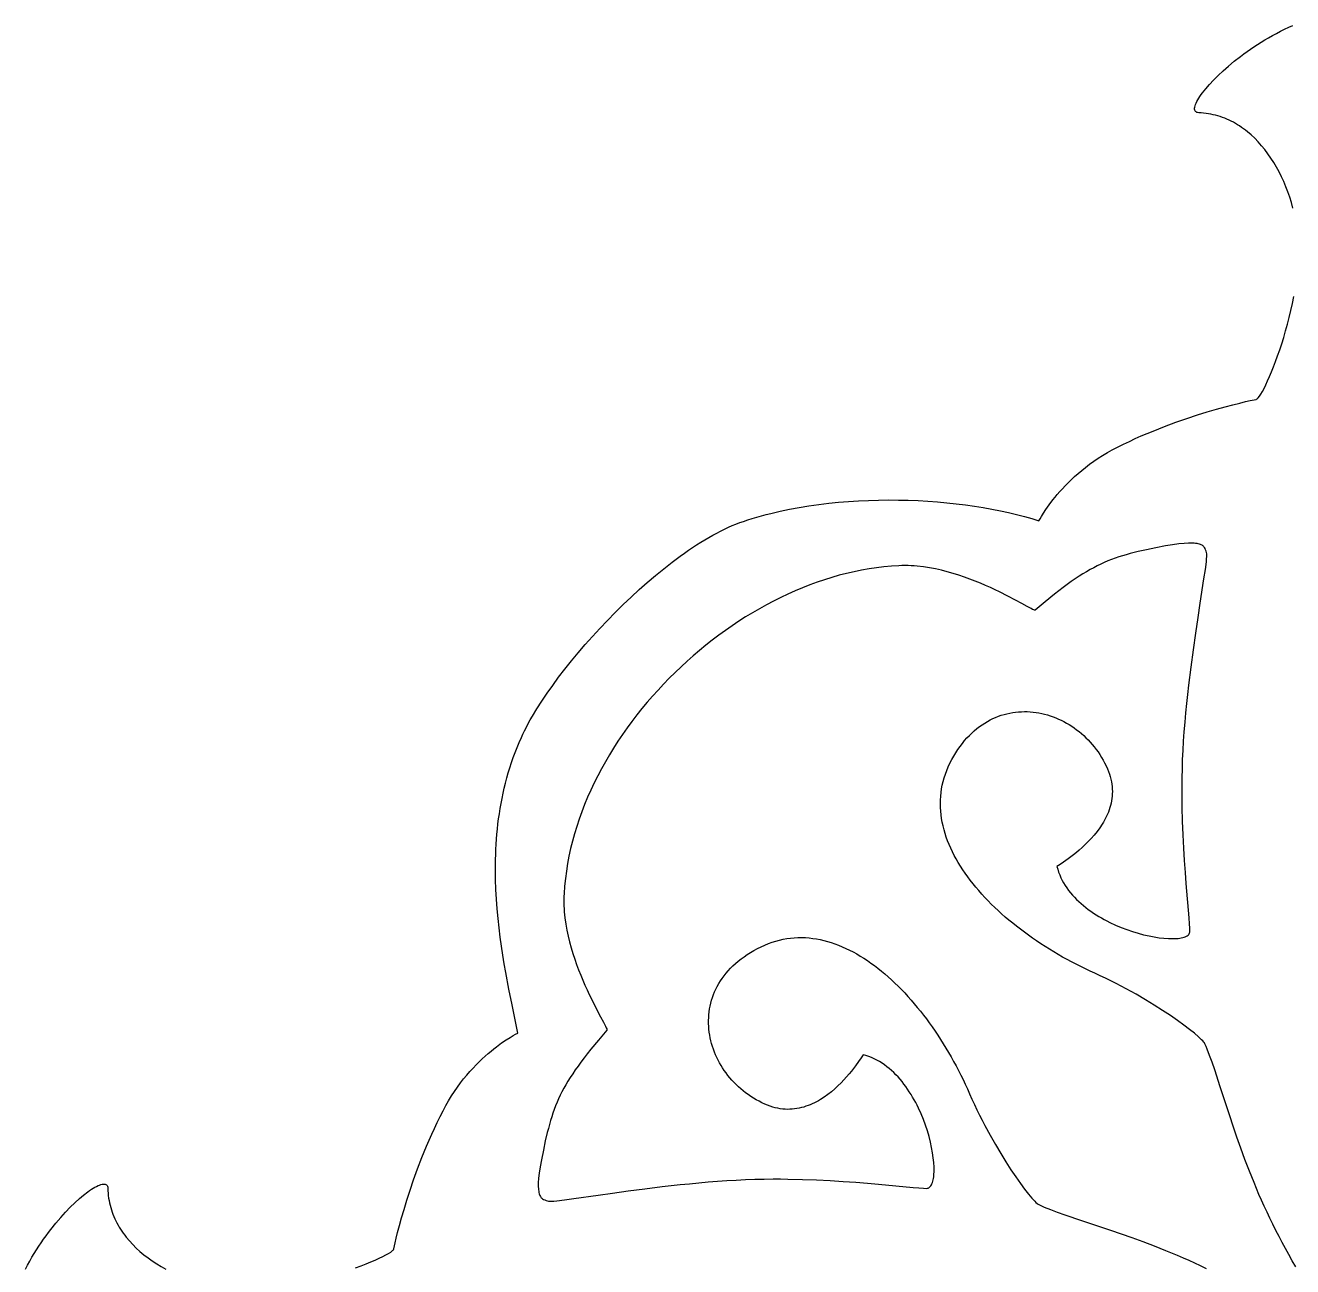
# Model space of a CAD drawing. Extents: x -332 to 348, y -263 to 352.
# Drawn here: x -89.58 to -47.76, y 102.88 to 143.85 of the extents above; entities that cross this region are included whole.
import ezdxf

# ---------------------------------------------------------------- set-up
doc = ezdxf.new("R2010")
doc.units = 0
doc.layers.add('LAYER_1', color=18, linetype='CONTINUOUS')
doc.layers.add('LAYER_2', color=174, linetype='CONTINUOUS')

msp = doc.modelspace()

# ---------------------------------------------------------------- linework, layer by layer
at = {"layer": 'LAYER_1'}
msp.add_lwpolyline([(-47.655, 102.874), (-47.77, 103.076), (-47.883, 103.278), (-47.994, 103.479), (-48.102, 103.68), (-48.207, 103.88), (-48.31, 104.08), (-48.41, 104.28), (-48.508, 104.479), (-48.603, 104.677), (-48.695, 104.875), (-48.784, 105.072), (-48.871, 105.268), (-48.954, 105.461), (-49.034, 105.654), (-49.188, 106.038), (-49.334, 106.417), (-49.471, 106.79), (-49.6, 107.156), (-49.722, 107.513), (-49.837, 107.86), (-49.946, 108.194), (-50.147, 108.819), (-50.33, 109.377), (-50.415, 109.627), (-50.498, 109.855), (-50.578, 110.06), (-50.617, 110.153), (-50.656, 110.239), (-50.671, 110.265), (-50.694, 110.295), (-50.726, 110.332), (-50.765, 110.373), (-50.868, 110.469), (-51.001, 110.583), (-51.161, 110.712), (-51.348, 110.854), (-51.56, 111.007), (-51.794, 111.169), (-52.05, 111.339), (-52.325, 111.514), (-52.618, 111.693), (-52.927, 111.872), (-53.251, 112.052), (-53.417, 112.14), (-53.587, 112.228), (-53.759, 112.315), (-53.934, 112.4), (-54.111, 112.484), (-54.29, 112.566), (-54.444, 112.636), (-54.598, 112.709), (-54.751, 112.784), (-54.903, 112.86), (-55.054, 112.939), (-55.203, 113.019), (-55.351, 113.101), (-55.498, 113.185), (-55.643, 113.271), (-55.786, 113.358), (-55.928, 113.448), (-56.069, 113.538), (-56.207, 113.631), (-56.344, 113.724), (-56.479, 113.82), (-56.611, 113.917), (-56.742, 114.015), (-56.87, 114.115), (-56.996, 114.216), (-57.12, 114.318), (-57.242, 114.421), (-57.361, 114.526), (-57.477, 114.632), (-57.591, 114.739), (-57.702, 114.847), (-57.81, 114.957), (-57.915, 115.067), (-58.017, 115.178), (-58.117, 115.291), (-58.213, 115.404), (-58.306, 115.518), (-58.395, 115.632), (-58.482, 115.748), (-58.565, 115.864), (-58.644, 115.981), (-58.72, 116.099), (-58.792, 116.217), (-58.86, 116.336), (-58.925, 116.455), (-58.985, 116.575), (-59.042, 116.696), (-59.095, 116.816), (-59.143, 116.938), (-59.187, 117.059), (-59.227, 117.181), (-59.263, 117.303), (-59.294, 117.425), (-59.321, 117.547), (-59.343, 117.67), (-59.36, 117.793), (-59.373, 117.915), (-59.38, 118.038), (-59.383, 118.161), (-59.381, 118.283), (-59.373, 118.406), (-59.361, 118.528), (-59.343, 118.65), (-59.32, 118.772), (-59.292, 118.894), (-59.258, 119.015), (-59.219, 119.136), (-59.174, 119.257), (-59.123, 119.377), (-59.066, 119.496), (-59.004, 119.617), (-58.939, 119.733), (-58.872, 119.845), (-58.802, 119.951), (-58.731, 120.053), (-58.657, 120.151), (-58.582, 120.243), (-58.505, 120.331), (-58.426, 120.415), (-58.345, 120.494), (-58.263, 120.568), (-58.179, 120.638), (-58.094, 120.704), (-58.008, 120.766), (-57.92, 120.823), (-57.831, 120.876), (-57.741, 120.925), (-57.651, 120.969), (-57.559, 121.01), (-57.466, 121.047), (-57.373, 121.079), (-57.279, 121.108), (-57.185, 121.132), (-57.09, 121.153), (-56.994, 121.17), (-56.899, 121.183), (-56.803, 121.193), (-56.707, 121.198), (-56.611, 121.2), (-56.514, 121.199), (-56.419, 121.194), (-56.323, 121.185), (-56.227, 121.173), (-56.132, 121.158), (-56.038, 121.139), (-55.943, 121.116), (-55.85, 121.091), (-55.757, 121.062), (-55.665, 121.03), (-55.574, 120.995), (-55.484, 120.956), (-55.395, 120.915), (-55.307, 120.87), (-55.22, 120.823), (-55.135, 120.772), (-55.05, 120.719), (-54.968, 120.663), (-54.887, 120.604), (-54.807, 120.542), (-54.73, 120.477), (-54.654, 120.41), (-54.58, 120.34), (-54.508, 120.268), (-54.438, 120.193), (-54.37, 120.115), (-54.304, 120.035), (-54.241, 119.953), (-54.18, 119.868), (-54.121, 119.781), (-54.066, 119.691), (-54.012, 119.6), (-53.962, 119.506), (-53.914, 119.41), (-53.869, 119.311), (-53.834, 119.225), (-53.803, 119.14), (-53.777, 119.055), (-53.755, 118.971), (-53.738, 118.888), (-53.724, 118.805), (-53.715, 118.724), (-53.71, 118.643), (-53.708, 118.563), (-53.71, 118.484), (-53.715, 118.406), (-53.724, 118.329), (-53.736, 118.253), (-53.751, 118.178), (-53.77, 118.104), (-53.79, 118.031), (-53.814, 117.958), (-53.84, 117.887), (-53.869, 117.817), (-53.9, 117.748), (-53.933, 117.68), (-53.968, 117.614), (-54.005, 117.548), (-54.044, 117.484), (-54.126, 117.359), (-54.214, 117.238), (-54.307, 117.123), (-54.403, 117.013), (-54.501, 116.908), (-54.601, 116.809), (-54.7, 116.716), (-54.799, 116.628), (-54.896, 116.547), (-54.991, 116.471), (-55.081, 116.402), (-55.166, 116.34), (-55.317, 116.235), (-55.435, 116.157), (-55.539, 116.091), (-55.512, 115.995), (-55.481, 115.901), (-55.445, 115.809), (-55.406, 115.719), (-55.362, 115.631), (-55.315, 115.545), (-55.264, 115.461), (-55.209, 115.38), (-55.151, 115.3), (-55.09, 115.222), (-55.026, 115.146), (-54.959, 115.072), (-54.889, 115), (-54.816, 114.93), (-54.741, 114.862), (-54.664, 114.796), (-54.584, 114.732), (-54.502, 114.669), (-54.419, 114.609), (-54.334, 114.551), (-54.247, 114.495), (-54.159, 114.441), (-54.069, 114.389), (-53.979, 114.338), (-53.887, 114.29), (-53.795, 114.243), (-53.608, 114.156), (-53.42, 114.077), (-53.232, 114.006), (-53.044, 113.942), (-52.859, 113.886), (-52.677, 113.838), (-52.499, 113.797), (-52.327, 113.764), (-52.162, 113.738), (-52.006, 113.72), (-51.858, 113.71), (-51.721, 113.707), (-51.596, 113.712), (-51.538, 113.717), (-51.484, 113.724), (-51.433, 113.732), (-51.385, 113.743), (-51.342, 113.756), (-51.302, 113.77), (-51.267, 113.786), (-51.236, 113.805), (-51.21, 113.825), (-51.188, 113.846), (-51.17, 113.87), (-51.158, 113.895), (-51.153, 113.916), (-51.151, 113.95), (-51.153, 114.053), (-51.162, 114.201), (-51.176, 114.393), (-51.272, 115.53), (-51.299, 115.894), (-51.326, 116.284), (-51.35, 116.697), (-51.372, 117.131), (-51.389, 117.582), (-51.401, 118.048), (-51.407, 118.527), (-51.407, 118.77), (-51.405, 119.015), (-51.399, 119.313), (-51.389, 119.616), (-51.374, 119.921), (-51.356, 120.229), (-51.334, 120.538), (-51.31, 120.847), (-51.282, 121.156), (-51.252, 121.464), (-51.219, 121.77), (-51.185, 122.073), (-51.112, 122.668), (-51.035, 123.243), (-50.957, 123.79), (-50.881, 124.304), (-50.808, 124.777), (-50.685, 125.578), (-50.639, 125.892), (-50.607, 126.141), (-50.597, 126.238), (-50.592, 126.316), (-50.591, 126.375), (-50.596, 126.413), (-50.617, 126.499), (-50.63, 126.542), (-50.648, 126.583), (-50.671, 126.621), (-50.686, 126.64), (-50.704, 126.657), (-50.724, 126.673), (-50.747, 126.689), (-50.773, 126.703), (-50.802, 126.716), (-50.836, 126.727), (-50.873, 126.737), (-50.914, 126.746), (-50.96, 126.752), (-51.01, 126.757), (-51.066, 126.761), (-51.126, 126.762), (-51.193, 126.761), (-51.342, 126.752), (-51.517, 126.734), (-51.719, 126.706), (-51.95, 126.667), (-52.275, 126.606), (-52.577, 126.545), (-52.859, 126.482), (-52.994, 126.449), (-53.125, 126.415), (-53.252, 126.38), (-53.377, 126.343), (-53.499, 126.304), (-53.62, 126.262), (-53.739, 126.218), (-53.856, 126.172), (-53.973, 126.122), (-54.09, 126.069), (-54.206, 126.012), (-54.324, 125.951), (-54.442, 125.887), (-54.562, 125.818), (-54.683, 125.744), (-54.807, 125.665), (-54.933, 125.581), (-55.062, 125.492), (-55.195, 125.397), (-55.332, 125.296), (-55.473, 125.189), (-55.619, 125.076), (-55.927, 124.828), (-56.259, 124.552), (-56.264, 124.55), (-56.273, 124.55), (-56.3, 124.557), (-56.339, 124.573), (-56.389, 124.598), (-56.522, 124.668), (-56.696, 124.763), (-56.907, 124.878), (-57.152, 125.008), (-57.429, 125.148), (-57.577, 125.22), (-57.732, 125.292), (-57.894, 125.365), (-58.06, 125.437), (-58.232, 125.507), (-58.409, 125.576), (-58.59, 125.641), (-58.775, 125.704), (-58.964, 125.763), (-59.155, 125.817), (-59.35, 125.867), (-59.546, 125.91), (-59.745, 125.947), (-59.945, 125.977), (-60.146, 126), (-60.246, 126.008), (-60.347, 126.014), (-60.448, 126.018), (-60.549, 126.02), (-60.65, 126.019), (-60.75, 126.015), (-60.997, 126.001), (-61.244, 125.978), (-61.491, 125.949), (-61.737, 125.913), (-61.984, 125.869), (-62.23, 125.819), (-62.476, 125.762), (-62.722, 125.699), (-62.967, 125.629), (-63.211, 125.552), (-63.454, 125.47), (-63.696, 125.381), (-63.937, 125.286), (-64.177, 125.185), (-64.415, 125.079), (-64.652, 124.967), (-64.888, 124.849), (-65.121, 124.726), (-65.353, 124.597), (-65.582, 124.464), (-65.81, 124.325), (-66.035, 124.181), (-66.258, 124.033), (-66.478, 123.879), (-66.696, 123.721), (-66.911, 123.559), (-67.123, 123.392), (-67.332, 123.221), (-67.538, 123.045), (-67.74, 122.866), (-67.939, 122.683), (-68.135, 122.496), (-68.327, 122.305), (-68.516, 122.111), (-68.7, 121.913), (-68.88, 121.712), (-69.057, 121.507), (-69.229, 121.3), (-69.397, 121.089), (-69.56, 120.876), (-69.718, 120.66), (-69.872, 120.441), (-70.021, 120.22), (-70.165, 119.996), (-70.304, 119.77), (-70.437, 119.542), (-70.565, 119.312), (-70.688, 119.08), (-70.805, 118.846), (-70.916, 118.61), (-71.022, 118.373), (-71.121, 118.134), (-71.215, 117.894), (-71.302, 117.653), (-71.382, 117.41), (-71.456, 117.167), (-71.524, 116.922), (-71.585, 116.677), (-71.639, 116.431), (-71.686, 116.185), (-71.725, 115.938), (-71.758, 115.691), (-71.783, 115.444), (-71.801, 115.196), (-71.805, 115.096), (-71.807, 114.995), (-71.807, 114.894), (-71.804, 114.793), (-71.799, 114.692), (-71.792, 114.591), (-71.772, 114.39), (-71.744, 114.19), (-71.709, 113.991), (-71.667, 113.794), (-71.62, 113.599), (-71.568, 113.407), (-71.511, 113.218), (-71.45, 113.032), (-71.386, 112.85), (-71.32, 112.673), (-71.251, 112.5), (-71.181, 112.333), (-71.111, 112.171), (-71.04, 112.015), (-70.969, 111.866), (-70.833, 111.588), (-70.705, 111.341), (-70.593, 111.128), (-70.499, 110.953), (-70.431, 110.82), (-70.407, 110.769), (-70.391, 110.73), (-70.384, 110.703), (-70.384, 110.695), (-70.387, 110.689), (-70.667, 110.36), (-70.917, 110.055), (-71.033, 109.911), (-71.141, 109.771), (-71.243, 109.635), (-71.34, 109.503), (-71.43, 109.375), (-71.516, 109.249), (-71.596, 109.127), (-71.671, 109.006), (-71.741, 108.887), (-71.807, 108.77), (-71.869, 108.653), (-71.927, 108.537), (-71.981, 108.421), (-72.032, 108.305), (-72.08, 108.187), (-72.126, 108.069), (-72.168, 107.949), (-72.209, 107.827), (-72.247, 107.703), (-72.284, 107.575), (-72.319, 107.445), (-72.353, 107.311), (-72.419, 107.029), (-72.483, 106.728), (-72.548, 106.404), (-72.59, 106.173), (-72.62, 105.972), (-72.64, 105.797), (-72.65, 105.648), (-72.652, 105.581), (-72.652, 105.521), (-72.649, 105.465), (-72.645, 105.415), (-72.638, 105.369), (-72.63, 105.328), (-72.621, 105.29), (-72.61, 105.257), (-72.597, 105.227), (-72.583, 105.201), (-72.568, 105.178), (-72.552, 105.158), (-72.535, 105.14), (-72.517, 105.125), (-72.479, 105.101), (-72.438, 105.083), (-72.396, 105.07), (-72.31, 105.047), (-72.272, 105.042), (-72.213, 105.042), (-72.135, 105.047), (-72.037, 105.056), (-71.788, 105.085), (-71.474, 105.127), (-70.671, 105.242), (-70.197, 105.309), (-69.683, 105.38), (-69.135, 105.452), (-68.56, 105.523), (-67.964, 105.589), (-67.66, 105.62), (-67.354, 105.649), (-67.046, 105.676), (-66.737, 105.7), (-66.427, 105.722), (-66.118, 105.74), (-65.81, 105.755), (-65.505, 105.766), (-65.202, 105.773), (-64.903, 105.776), (-64.658, 105.775), (-64.415, 105.772), (-63.937, 105.761), (-63.47, 105.744), (-63.019, 105.722), (-62.586, 105.696), (-62.173, 105.666), (-61.784, 105.635), (-61.42, 105.604), (-60.283, 105.496), (-60.092, 105.479), (-59.944, 105.469), (-59.841, 105.466), (-59.808, 105.468), (-59.787, 105.472), (-59.761, 105.484), (-59.737, 105.501), (-59.715, 105.523), (-59.695, 105.549), (-59.676, 105.58), (-59.66, 105.615), (-59.645, 105.655), (-59.632, 105.698), (-59.62, 105.745), (-59.611, 105.796), (-59.603, 105.85), (-59.598, 105.908), (-59.592, 106.033), (-59.593, 106.17), (-59.602, 106.318), (-59.618, 106.475), (-59.642, 106.64), (-59.673, 106.812), (-59.712, 106.99), (-59.758, 107.173), (-59.812, 107.359), (-59.874, 107.547), (-59.944, 107.736), (-60.021, 107.925), (-60.106, 108.113), (-60.151, 108.206), (-60.198, 108.298), (-60.248, 108.389), (-60.299, 108.479), (-60.352, 108.568), (-60.408, 108.655), (-60.465, 108.741), (-60.524, 108.825), (-60.585, 108.907), (-60.648, 108.987), (-60.714, 109.066), (-60.781, 109.141), (-60.85, 109.215), (-60.921, 109.285), (-60.994, 109.353), (-61.07, 109.419), (-61.147, 109.481), (-61.226, 109.539), (-61.308, 109.595), (-61.391, 109.647), (-61.476, 109.695), (-61.564, 109.74), (-61.654, 109.78), (-61.745, 109.817), (-61.839, 109.849), (-61.934, 109.877), (-62.001, 109.774), (-62.08, 109.656), (-62.186, 109.507), (-62.25, 109.422), (-62.32, 109.333), (-62.396, 109.24), (-62.479, 109.143), (-62.567, 109.045), (-62.662, 108.947), (-62.762, 108.848), (-62.868, 108.751), (-62.979, 108.656), (-63.095, 108.565), (-63.217, 108.479), (-63.343, 108.398), (-63.408, 108.359), (-63.474, 108.323), (-63.541, 108.289), (-63.609, 108.256), (-63.678, 108.226), (-63.748, 108.198), (-63.82, 108.173), (-63.892, 108.15), (-63.966, 108.13), (-64.04, 108.113), (-64.115, 108.098), (-64.192, 108.087), (-64.269, 108.079), (-64.347, 108.075), (-64.426, 108.073), (-64.506, 108.076), (-64.587, 108.082), (-64.668, 108.093), (-64.75, 108.107), (-64.833, 108.125), (-64.917, 108.148), (-65.001, 108.175), (-65.087, 108.207), (-65.173, 108.243), (-65.27, 108.289), (-65.366, 108.338), (-65.459, 108.389), (-65.55, 108.443), (-65.639, 108.5), (-65.726, 108.56), (-65.81, 108.621), (-65.891, 108.686), (-65.971, 108.752), (-66.048, 108.821), (-66.122, 108.892), (-66.193, 108.965), (-66.263, 109.039), (-66.329, 109.116), (-66.393, 109.194), (-66.454, 109.275), (-66.512, 109.356), (-66.567, 109.439), (-66.619, 109.524), (-66.669, 109.61), (-66.715, 109.697), (-66.759, 109.786), (-66.799, 109.875), (-66.837, 109.966), (-66.871, 110.058), (-66.902, 110.15), (-66.93, 110.243), (-66.955, 110.337), (-66.976, 110.431), (-66.994, 110.526), (-67.008, 110.621), (-67.019, 110.717), (-67.027, 110.813), (-67.031, 110.909), (-67.032, 111.005), (-67.028, 111.101), (-67.022, 111.197), (-67.011, 111.292), (-66.997, 111.388), (-66.979, 111.483), (-66.957, 111.578), (-66.932, 111.672), (-66.902, 111.766), (-66.868, 111.859), (-66.831, 111.951), (-66.789, 112.042), (-66.744, 112.132), (-66.694, 112.222), (-66.64, 112.31), (-66.582, 112.397), (-66.519, 112.483), (-66.453, 112.567), (-66.381, 112.65), (-66.306, 112.731), (-66.226, 112.811), (-66.142, 112.889), (-66.053, 112.965), (-65.959, 113.04), (-65.861, 113.112), (-65.759, 113.182), (-65.651, 113.251), (-65.539, 113.317), (-65.422, 113.38), (-65.301, 113.442), (-65.18, 113.497), (-65.06, 113.546), (-64.939, 113.59), (-64.817, 113.628), (-64.696, 113.661), (-64.574, 113.688), (-64.451, 113.709), (-64.329, 113.726), (-64.207, 113.737), (-64.084, 113.743), (-63.961, 113.744), (-63.839, 113.74), (-63.716, 113.731), (-63.594, 113.717), (-63.471, 113.698), (-63.349, 113.675), (-63.227, 113.647), (-63.105, 113.614), (-62.983, 113.577), (-62.862, 113.536), (-62.741, 113.49), (-62.62, 113.441), (-62.5, 113.387), (-62.381, 113.329), (-62.261, 113.267), (-62.143, 113.201), (-62.025, 113.131), (-61.907, 113.058), (-61.79, 112.981), (-61.674, 112.9), (-61.559, 112.816), (-61.444, 112.728), (-61.33, 112.637), (-61.217, 112.543), (-61.105, 112.446), (-60.994, 112.345), (-60.884, 112.242), (-60.775, 112.135), (-60.667, 112.026), (-60.56, 111.914), (-60.454, 111.799), (-60.349, 111.681), (-60.246, 111.561), (-60.144, 111.439), (-60.043, 111.314), (-59.943, 111.187), (-59.845, 111.057), (-59.748, 110.925), (-59.653, 110.792), (-59.559, 110.656), (-59.467, 110.518), (-59.376, 110.379), (-59.287, 110.238), (-59.199, 110.095), (-59.113, 109.95), (-59.029, 109.804), (-58.947, 109.656), (-58.866, 109.507), (-58.787, 109.357), (-58.711, 109.206), (-58.636, 109.053), (-58.563, 108.9), (-58.492, 108.745), (-58.423, 108.589), (-58.343, 108.409), (-58.261, 108.232), (-58.178, 108.056), (-58.093, 107.883), (-58.007, 107.712), (-57.92, 107.545), (-57.744, 107.22), (-57.568, 106.909), (-57.392, 106.614), (-57.22, 106.337), (-57.053, 106.079), (-56.893, 105.843), (-56.743, 105.629), (-56.603, 105.441), (-56.476, 105.279), (-56.364, 105.145), (-56.268, 105.041), (-56.228, 105.001), (-56.192, 104.969), (-56.161, 104.945), (-56.136, 104.93), (-56.05, 104.89), (-55.957, 104.85), (-55.753, 104.768), (-55.526, 104.683), (-55.278, 104.594), (-54.722, 104.406), (-54.098, 104.198), (-53.765, 104.085), (-53.42, 103.966), (-53.065, 103.84), (-52.7, 103.707), (-52.328, 103.566), (-51.951, 103.417), (-51.569, 103.259), (-51.377, 103.176), (-51.185, 103.091), (-50.997, 103.005), (-50.808, 102.916), (-50.618, 102.823)], dxfattribs=at)
at = {"layer": 'LAYER_2'}
for points in [[(-47.748, 137.821), (-47.799, 138), (-47.856, 138.177), (-47.917, 138.352), (-47.983, 138.523), (-48.054, 138.691), (-48.129, 138.855), (-48.209, 139.015), (-48.294, 139.171), (-48.383, 139.323), (-48.477, 139.47), (-48.575, 139.611), (-48.678, 139.748), (-48.785, 139.878), (-48.896, 140.003), (-49.011, 140.122), (-49.13, 140.234), (-49.254, 140.339), (-49.317, 140.389), (-49.381, 140.437), (-49.446, 140.483), (-49.512, 140.528), (-49.579, 140.57), (-49.647, 140.611), (-49.716, 140.649), (-49.786, 140.686), (-49.857, 140.72), (-49.929, 140.753), (-50.001, 140.783), (-50.075, 140.811), (-50.15, 140.837), (-50.225, 140.86), (-50.301, 140.882), (-50.379, 140.901), (-50.457, 140.917), (-50.536, 140.932), (-50.615, 140.944), (-50.696, 140.953), (-50.777, 140.96), (-50.86, 140.964), (-50.895, 140.968), (-50.924, 140.977), (-50.948, 140.99), (-50.967, 141.007), (-50.981, 141.028), (-50.99, 141.054), (-50.994, 141.084), (-50.993, 141.117), (-50.987, 141.154), (-50.977, 141.195), (-50.961, 141.238), (-50.942, 141.285), (-50.917, 141.336), (-50.888, 141.388), (-50.855, 141.444), (-50.818, 141.502), (-50.776, 141.563), (-50.73, 141.626), (-50.625, 141.759), (-50.505, 141.898), (-50.369, 142.044), (-50.219, 142.195), (-50.055, 142.35), (-49.876, 142.508), (-49.685, 142.667), (-49.481, 142.826), (-49.375, 142.906), (-49.265, 142.985), (-49.153, 143.063), (-49.038, 143.141), (-48.921, 143.218), (-48.8, 143.294), (-48.678, 143.369), (-48.552, 143.443), (-48.424, 143.515), (-48.294, 143.586), (-48.162, 143.655), (-48.027, 143.722), (-47.89, 143.787), (-47.752, 143.85)], [(-78.678, 102.842), (-78.5, 102.908), (-78.332, 102.973), (-78.175, 103.036), (-78.03, 103.098), (-77.899, 103.158), (-77.781, 103.215), (-77.678, 103.269), (-77.591, 103.319), (-77.521, 103.365), (-77.468, 103.406), (-77.448, 103.425), (-77.433, 103.442), (-77.423, 103.458), (-77.418, 103.473), (-77.377, 103.663), (-77.34, 103.818), (-77.293, 104.01), (-77.234, 104.235), (-77.163, 104.489), (-77.081, 104.771), (-76.988, 105.077), (-76.882, 105.404), (-76.764, 105.749), (-76.634, 106.109), (-76.492, 106.481), (-76.416, 106.671), (-76.337, 106.862), (-76.255, 107.055), (-76.169, 107.249), (-76.08, 107.444), (-75.988, 107.639), (-75.893, 107.834), (-75.794, 108.029), (-75.704, 108.197), (-75.611, 108.359), (-75.516, 108.515), (-75.418, 108.664), (-75.318, 108.807), (-75.217, 108.945), (-75.114, 109.076), (-75.011, 109.201), (-74.908, 109.32), (-74.805, 109.434), (-74.702, 109.542), (-74.6, 109.644), (-74.499, 109.74), (-74.4, 109.831), (-74.303, 109.917), (-74.209, 109.997), (-74.117, 110.071), (-74.028, 110.141), (-73.861, 110.264), (-73.712, 110.366), (-73.583, 110.449), (-73.477, 110.513), (-73.398, 110.557), (-73.331, 110.593), (-73.518, 111.525), (-73.62, 112.042), (-73.722, 112.588), (-73.772, 112.872), (-73.819, 113.162), (-73.864, 113.457), (-73.906, 113.759), (-73.944, 114.065), (-73.978, 114.376), (-74.008, 114.691), (-74.032, 115.011), (-74.05, 115.334), (-74.061, 115.66), (-74.066, 115.989), (-74.062, 116.32), (-74.057, 116.486), (-74.051, 116.653), (-74.042, 116.821), (-74.03, 116.988), (-74.016, 117.157), (-74, 117.325), (-73.982, 117.493), (-73.96, 117.662), (-73.936, 117.831), (-73.91, 118), (-73.88, 118.169), (-73.848, 118.338), (-73.813, 118.507), (-73.774, 118.675), (-73.733, 118.844), (-73.689, 119.012), (-73.641, 119.18), (-73.59, 119.348), (-73.535, 119.516), (-73.477, 119.683), (-73.416, 119.849), (-73.351, 120.015), (-73.282, 120.181), (-73.21, 120.346), (-73.158, 120.457), (-73.102, 120.571), (-73.043, 120.687), (-72.98, 120.805), (-72.914, 120.924), (-72.844, 121.046), (-72.695, 121.293), (-72.533, 121.547), (-72.359, 121.805), (-72.174, 122.067), (-71.979, 122.333), (-71.773, 122.601), (-71.558, 122.871), (-71.335, 123.141), (-71.104, 123.411), (-70.865, 123.68), (-70.62, 123.947), (-70.37, 124.212), (-70.114, 124.473), (-69.854, 124.73), (-69.59, 124.981), (-69.323, 125.227), (-69.054, 125.465), (-68.782, 125.696), (-68.51, 125.918), (-68.238, 126.131), (-68.102, 126.233), (-67.966, 126.333), (-67.83, 126.43), (-67.695, 126.524), (-67.56, 126.616), (-67.425, 126.704), (-67.292, 126.789), (-67.158, 126.87), (-67.026, 126.948), (-66.895, 127.023), (-66.764, 127.094), (-66.634, 127.161), (-66.506, 127.225), (-66.379, 127.284), (-66.253, 127.34), (-66.128, 127.391), (-66.005, 127.438), (-65.884, 127.48), (-65.737, 127.528), (-65.589, 127.574), (-65.439, 127.619), (-65.289, 127.661), (-65.136, 127.702), (-64.983, 127.741), (-64.673, 127.813), (-64.358, 127.879), (-64.04, 127.938), (-63.719, 127.991), (-63.395, 128.036), (-63.068, 128.076), (-62.74, 128.109), (-62.411, 128.136), (-62.082, 128.157), (-61.752, 128.173), (-61.422, 128.182), (-61.094, 128.186), (-60.766, 128.184), (-60.441, 128.177), (-60.118, 128.164), (-59.798, 128.146), (-59.481, 128.123), (-59.168, 128.095), (-58.86, 128.063), (-58.556, 128.025), (-58.258, 127.983), (-57.966, 127.937), (-57.68, 127.886), (-57.401, 127.831), (-57.13, 127.771), (-56.866, 127.708), (-56.611, 127.641), (-56.365, 127.57), (-56.129, 127.495), (-56.093, 127.562), (-56.048, 127.641), (-55.983, 127.746), (-55.899, 127.874), (-55.795, 128.022), (-55.67, 128.187), (-55.599, 128.275), (-55.524, 128.366), (-55.443, 128.46), (-55.356, 128.556), (-55.265, 128.654), (-55.167, 128.754), (-55.064, 128.855), (-54.955, 128.956), (-54.84, 129.058), (-54.72, 129.16), (-54.594, 129.262), (-54.461, 129.363), (-54.323, 129.462), (-54.179, 129.561), (-54.028, 129.657), (-53.872, 129.751), (-53.709, 129.842), (-53.54, 129.93), (-53.344, 130.027), (-53.148, 130.12), (-52.952, 130.21), (-52.756, 130.297), (-52.561, 130.38), (-52.367, 130.46), (-52.175, 130.537), (-51.985, 130.611), (-51.611, 130.749), (-51.249, 130.876), (-50.903, 130.99), (-50.575, 131.092), (-50.268, 131.182), (-49.985, 131.261), (-49.729, 131.328), (-49.504, 131.385), (-49.312, 131.431), (-49.156, 131.466), (-48.966, 131.504), (-48.951, 131.509), (-48.935, 131.519), (-48.917, 131.534), (-48.898, 131.553), (-48.856, 131.606), (-48.81, 131.676), (-48.758, 131.762), (-48.704, 131.865), (-48.645, 131.982), (-48.584, 132.112), (-48.521, 132.256), (-48.455, 132.412), (-48.389, 132.58), (-48.321, 132.757), (-48.254, 132.944), (-48.186, 133.139), (-48.12, 133.342), (-48.054, 133.552), (-47.991, 133.767), (-47.929, 133.988), (-47.871, 134.212), (-47.815, 134.44), (-47.764, 134.669), (-47.717, 134.9)], [(-89.577, 102.802), (-89.506, 102.934), (-89.434, 103.063), (-89.36, 103.19), (-89.285, 103.314), (-89.209, 103.436), (-89.132, 103.556), (-89.053, 103.673), (-88.974, 103.787), (-88.895, 103.898), (-88.814, 104.007), (-88.734, 104.112), (-88.572, 104.314), (-88.411, 104.504), (-88.252, 104.68), (-88.095, 104.843), (-87.942, 104.992), (-87.795, 105.126), (-87.654, 105.244), (-87.52, 105.347), (-87.457, 105.393), (-87.395, 105.434), (-87.337, 105.471), (-87.281, 105.503), (-87.227, 105.532), (-87.177, 105.556), (-87.13, 105.575), (-87.086, 105.59), (-87.045, 105.6), (-87.008, 105.605), (-86.975, 105.606), (-86.945, 105.602), (-86.92, 105.592), (-86.898, 105.578), (-86.881, 105.559), (-86.868, 105.535), (-86.86, 105.505), (-86.857, 105.47), (-86.853, 105.388), (-86.847, 105.306), (-86.839, 105.226), (-86.828, 105.146), (-86.814, 105.067), (-86.798, 104.988), (-86.78, 104.911), (-86.76, 104.834), (-86.737, 104.759), (-86.712, 104.684), (-86.685, 104.61), (-86.655, 104.537), (-86.624, 104.465), (-86.59, 104.394), (-86.554, 104.323), (-86.516, 104.254), (-86.477, 104.185), (-86.435, 104.118), (-86.391, 104.051), (-86.346, 103.986), (-86.298, 103.921), (-86.249, 103.857), (-86.145, 103.733), (-86.035, 103.612), (-85.917, 103.496), (-85.794, 103.383), (-85.664, 103.275), (-85.529, 103.171), (-85.389, 103.072), (-85.243, 102.976), (-85.092, 102.885), (-84.937, 102.799)]]:
    msp.add_lwpolyline(points, dxfattribs=at)

doc.saveas('drawing.dxf')
